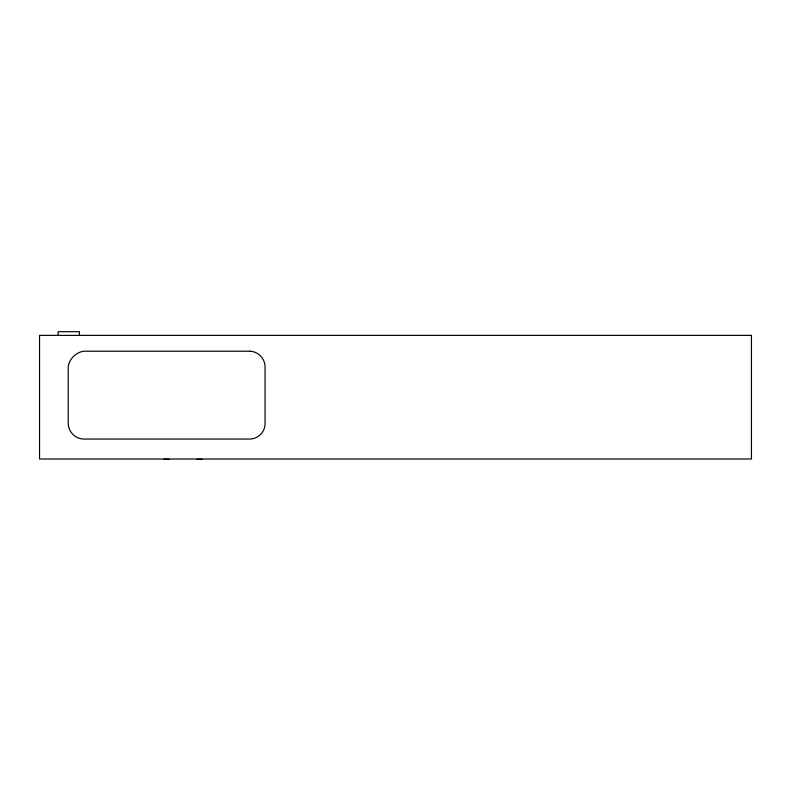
<?xml version="1.0" encoding="UTF-8"?>
<svg xmlns="http://www.w3.org/2000/svg" width="791" height="791" viewBox="0 0 791 791"><rect width="100%" height="100%" fill="white"/><g stroke="black" fill="none" stroke-linecap="round" stroke-linejoin="round"><path stroke-width="1.19" d="M163.955 459.304L169.126 459.304M197.018 459.304L202.189 459.304M79.436 335.384L79.436 331.696L58.109 331.696L58.109 335.384M751.45 335.384L39.55 335.384L39.55 459.007L751.45 459.007L751.45 335.384M249.837 351.214L83.46 351.214A18.836 18.836 0 0 0 68.234 366.431L68.234 423.828A15.889 15.889 0 0 0 83.46 439.045L249.837 439.045A15.484 15.484 0 0 0 265.064 423.828L265.064 366.431A15.81 15.81 0 0 0 249.837 351.214"/></g></svg>
